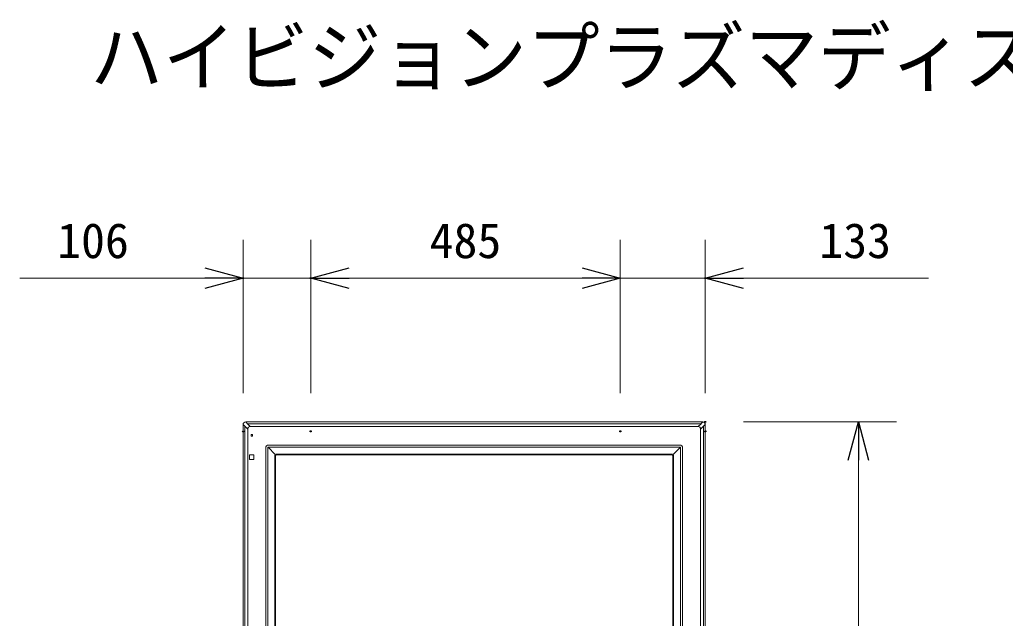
# Model space of a CAD drawing. Units: millimetres, scale not verified. Extents: x -63 to 62, y -56 to 57.
# Drawn here: x -39.2 to 12.3, y 25.5 to 56.8 of the extents above; entities that cross this region are included whole.
import ezdxf
from ezdxf.enums import TextEntityAlignment as Align

# ---------------------------------------------------------------- set-up
doc = ezdxf.new("R2010")
doc.units = ezdxf.units.MM
doc.header["$LTSCALE"] = 0.125
doc.header["$PDMODE"] = 32
doc.header["$PDSIZE"] = 0.0625
for name, color, linetype in [('0-0_0', 7, 'Continuous'), ('0-2_MOJI1', 7, 'Continuous'), ('0-4_DEFPOINTS', 7, 'Continuous')]:
    doc.layers.add(name, color=color, linetype=linetype)
doc.layers.add('0-5_GAIKEI', color=1, linetype='Continuous', lineweight=18)
doc.layers.add('0-6_SUNPO', color=7, linetype='Continuous', lineweight=18)
doc.styles.add('ＭＳ ゴシック', font='')
doc.styles.get('ＭＳ ゴシック').set_extended_font_data('MS Gothic')

# ---------------------------------------------------------------- blocks, each defined once
blk = doc.blocks.new('_OPEN30')
at = {"layer": '0-0_0'}
blk.add_line((0, 0), (-1, 0), dxfattribs=at)
blk.add_lwpolyline([(-1, 0.26795), (0, 0), (-1, -0.26795)], dxfattribs=at)
blk = doc.blocks.new('D11')
at = {"layer": '0-4_DEFPOINTS'}
for p in [(0.345, 41.0007), (0.345, 0.6673), (8.345, 0.6673)]:
    blk.add_point(p, dxfattribs=at)
at = {"layer": '0-6_SUNPO'}
for p, q in [((2.345, 41.0007), (10.345, 41.0007)), ((8.345, 39.0007), (8.345, 2.6673)), ((2.345, 0.6673), (10.345, 0.6673))]:
    blk.add_line(p, q, dxfattribs=at)
at = {"layer": '0-6_SUNPO', "xscale": 2, "yscale": 2}
for p, rotation in [((8.345, 41.0007), 90), ((8.345, 0.6673), 270)]:
    blk.add_blockref('_OPEN30', p, dxfattribs=dict(at, rotation=rotation))
at = {"layer": '0-6_SUNPO', "style": 'ＭＳ ゴシック'}
blk.add_text('1210', height=1.833, rotation=90, dxfattribs=at).set_placement((7.845, 18.334), align=Align.BOTTOM_LEFT)
blk = doc.blocks.new('D9')
at = {"layer": '0-4_DEFPOINTS'}
for p in [(-20.2522, 48.5089), (-20.2522, 40.5089), (-4.0856, 40.5089)]:
    blk.add_point(p, dxfattribs=at)
at = {"layer": '0-6_SUNPO'}
for p, q in [((-20.2522, 42.5089), (-20.2522, 50.5089)), ((-4.0856, 42.5089), (-4.0856, 50.5089)), ((-6.0856, 48.5089), (-18.2522, 48.5089))]:
    blk.add_line(p, q, dxfattribs=at)
at = {"layer": '0-6_SUNPO', "xscale": 2, "yscale": 2, "rotation": 180}
blk.add_blockref('_OPEN30', (-20.2522, 48.5089), dxfattribs=at)
at = {"layer": '0-6_SUNPO', "xscale": 2, "yscale": 2}
blk.add_blockref('_OPEN30', (-4.0856, 48.5089), dxfattribs=at)
at = {"layer": '0-6_SUNPO', "style": 'ＭＳ ゴシック'}
blk.add_text('485', height=1.833, dxfattribs=at).set_placement((-14.0439, 49.0089), align=Align.BOTTOM_LEFT)
blk = doc.blocks.new('D8')
at = {"layer": '0-4_DEFPOINTS'}
for p in [(-23.783, 48.5089), (-23.783, 40.5089), (-20.2522, 40.5089)]:
    blk.add_point(p, dxfattribs=at)
at = {"layer": '0-6_SUNPO'}
for p, q in [((-23.783, 42.5089), (-23.783, 50.5089)), ((-20.2522, 42.5089), (-20.2522, 50.5089)), ((-25.783, 48.5089), (-35.4497, 48.5089)), ((-20.2522, 48.5089), (-23.783, 48.5089)), ((-18.2522, 48.5089), (-16.2522, 48.5089))]:
    blk.add_line(p, q, dxfattribs=at)
at = {"layer": '0-6_SUNPO', "xscale": 2, "yscale": 2}
blk.add_blockref('_OPEN30', (-23.783, 48.5089), dxfattribs=at)
at = {"layer": '0-6_SUNPO', "xscale": 2, "yscale": 2, "rotation": 180}
blk.add_blockref('_OPEN30', (-20.2522, 48.5089), dxfattribs=at)
at = {"layer": '0-6_SUNPO', "style": 'ＭＳ ゴシック'}
blk.add_text('106', height=1.833, dxfattribs=at).set_placement((-33.4913, 49.0089), align=Align.BOTTOM_LEFT)
blk = doc.blocks.new('D7')
at = {"layer": '0-4_DEFPOINTS'}
for p in [(0.3503, 48.5089), (-4.0856, 40.5089), (0.3503, 40.5089)]:
    blk.add_point(p, dxfattribs=at)
at = {"layer": '0-6_SUNPO'}
for p, q in [((-4.0856, 42.5089), (-4.0856, 50.5089)), ((0.3503, 42.5089), (0.3503, 50.5089)), ((-6.0856, 48.5089), (-8.0856, 48.5089)), ((-4.0856, 48.5089), (0.3503, 48.5089)), ((2.3503, 48.5089), (12.017, 48.5089))]:
    blk.add_line(p, q, dxfattribs=at)
at = {"layer": '0-6_SUNPO', "xscale": 2, "yscale": 2}
blk.add_blockref('_OPEN30', (-4.0856, 48.5089), dxfattribs=at)
at = {"layer": '0-6_SUNPO', "xscale": 2, "yscale": 2, "rotation": 180}
blk.add_blockref('_OPEN30', (0.3503, 48.5089), dxfattribs=at)
at = {"layer": '0-6_SUNPO', "style": 'ＭＳ ゴシック'}
blk.add_text('133', height=1.833, dxfattribs=at).set_placement((6.3087, 49.0089), align=Align.BOTTOM_LEFT)

msp = doc.modelspace()

# ---------------------------------------------------------------- linework, layer by layer
at = {"layer": '0-5_GAIKEI'}
for p, q in [((-27.5193, 35.6423), (-27.429, 35.552)), ((-27.429, 35.5533), (-27.2778, 35.4021)), ((-27.429, -4.3358), (-27.429, 35.5533)), ((-27.2959, 35.6852), (-27.3861, 35.7754)), ((-27.146, 35.534), (-27.2972, 35.6852)), ((-27.2972, 35.6852), (-3.608, 35.6852)), ((-3.7593, 35.534), (-27.146, 35.534)), ((-3.608, 35.6852), (-3.7593, 35.534)), ((-3.6274, 35.4021), (-3.4762, 35.5533)), ((-3.5191, 35.7754), (-3.6094, 35.6852)), ((-3.4762, 35.552), (-3.3859, 35.6423)), ((-3.4762, 35.5533), (-3.4762, -4.3358)), ((-27.2778, 35.4021), (-27.2778, -4.1846)), ((-27.1068, 35.1129), (-27.0318, 35.1129)), ((-27.1068, 35.1129), (-27.1068, 35.0379)), ((-27.1068, 35.0379), (-27.0318, 35.0379)), ((-27.0318, 35.1129), (-27.0318, 35.0379)), ((-3.6274, -4.1846), (-3.6274, 35.4021)), ((-4.7164, 34.5698), (-26.1888, 34.5698)), ((-27.1859, 34.0322), (-27.1859, 33.832)), ((-27.1693, 34.0488), (-26.9692, 34.0488)), ((-26.9526, 34.0322), (-26.9526, 33.832)), ((-26.3386, 34.42), (-26.3386, -3.2024)), ((-26.2329, -3.1979), (-26.2329, 34.4155)), ((-25.8382, 34.0694), (-26.219, 34.4502)), ((-26.1843, 34.4641), (-4.7209, 34.4641)), ((-25.8661, 34.0007), (-25.8661, -2.7832)), ((-25.8259, 33.9909), (-25.8259, -2.7734)), ((-5.1357, 34.0973), (-25.7696, 34.0973)), ((-5.1454, 34.0571), (-25.7598, 34.0571)), ((-5.0793, 33.9909), (-5.0793, -2.7734)), ((-4.6862, 34.4502), (-5.067, 34.0694)), ((-5.0391, -2.7832), (-5.0391, 34.0007)), ((-4.6723, 34.4155), (-4.6723, -3.1979)), ((-4.5666, -3.2024), (-4.5666, 34.42)), ((-27.1693, 33.8154), (-26.9692, 33.8154))]:
    msp.add_line(p, q, dxfattribs=at)
at = {"layer": '0-5_GAIKEI', "color": 7}
for p, q in [((-27.5193, 35.6423), (-27.5193, -4.4247)), ((-3.5191, 35.7754), (-27.3861, 35.7754)), ((-3.3859, 35.6423), (-3.3859, -4.4247))]:
    msp.add_line(p, q, dxfattribs=at)
for centre, major_axis in [((-27.3858, 35.6419), (-0.0945, 0.0945)), ((-3.5195, 35.6419), (0.0945, 0.0945))]:
    msp.add_ellipse(centre, major_axis=major_axis, ratio=0.997265, start_param=5.4991567, end_param=7.0672139, dxfattribs=at)
at = {"layer": '0-5_GAIKEI'}
for centre, major_axis, ratio, start_param, end_param in [((-26.905, 35.1611), (-0.3348, 0.3348), 0.49281, 5.8722213, 6.6941493), ((-4.0003, 35.1611), (0.3348, 0.3348), 0.49281, 5.8722213, 6.6941493), ((-26.1884, 34.4195), (-0.1064, 0.1064), 0.997265, 5.4991567, 7.0672139), ((-4.7168, 34.4195), (0.1064, 0.1064), 0.997265, 5.4991567, 7.0672139), ((-27.1692, 34.032), (-0.0119, 0.0119), 0.992433, 5.5015852, 7.0647854), ((-26.9693, 34.032), (0.0119, 0.0119), 0.992433, 5.5015852, 7.0647854), ((-26.183, 34.4156), (0.0084, 0.0494), 0.995515, 0.9759762, 1.7409478), ((-26.1844, 34.4142), (0.0494, 0.0084), 0.995515, 1.4006449, 2.1656164), ((-25.7643, 33.9982), (-0.0848, 0.0578), 0.973581, 6.1096782, 6.8685929), ((-25.767, 33.9955), (-0.0578, 0.0848), 0.973581, 5.6977777, 6.4566924), ((-25.7588, 33.9899), (-0.0478, 0.0478), 0.985257, 5.5052135, 7.0611571), ((-5.1464, 33.9899), (0.0478, 0.0478), 0.985257, 5.5052135, 7.0611571), ((-5.1382, 33.9955), (0.0578, 0.0848), 0.973581, 6.1096782, 6.8685929), ((-5.1409, 33.9982), (0.0848, 0.0578), 0.973581, 5.6977777, 6.4566924), ((-4.7208, 34.4142), (-0.0494, 0.0084), 0.995515, 4.1175689, 4.8825404), ((-4.7222, 34.4156), (-0.0084, 0.0494), 0.995515, 4.5422375, 5.3072091), ((-27.1692, 33.8322), (0.0119, 0.0119), 0.992433, 2.3599926, 3.9231927), ((-26.9693, 33.8322), (-0.0119, 0.0119), 0.992433, 2.3599926, 3.9231927)]:
    msp.add_ellipse(centre, major_axis=major_axis, ratio=ratio, start_param=start_param, end_param=end_param, dxfattribs=at)

# ---------------------------------------------------------------- block references
at = {"layer": '0-6_SUNPO'}
for name in ['D8', 'D9', 'D7', 'D11']:
    msp.add_blockref(name, (-3.7363, -5.2252), dxfattribs=at)

# ---------------------------------------------------------------- texts
at = {"layer": '0-2_MOJI1', "style": 'ＭＳ ゴシック', "width": 0.95}
msp.add_text('ハイビジョンプラズマディスプレイ壁掛け金具付', height=2.933, dxfattribs=at).set_placement((-35.5081, 52.5011), align=Align.BOTTOM_LEFT)

doc.saveas('drawing.dxf')
